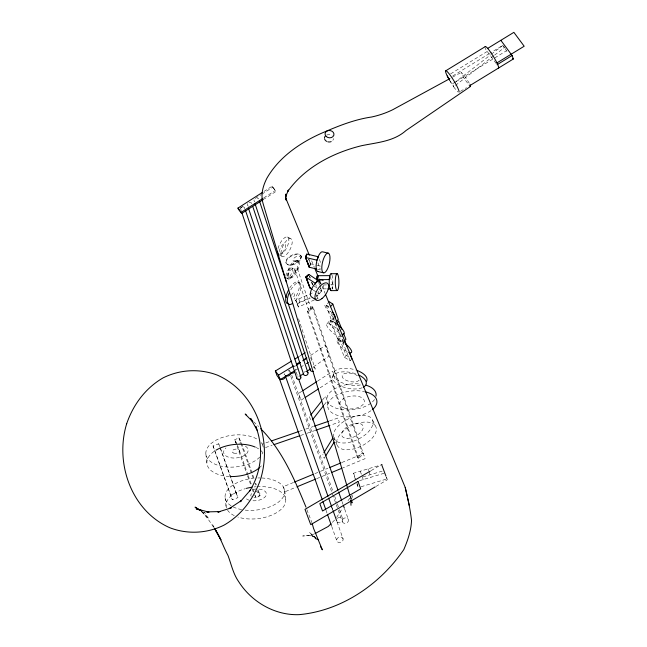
<?xml version="1.0" encoding="UTF-8"?>
<svg xmlns="http://www.w3.org/2000/svg" width="647" height="647" viewBox="0 0 647 647"><rect width="100%" height="100%" fill="white"/><g stroke="black" fill="none" stroke-linecap="round" stroke-linejoin="round"><path stroke-width="0.49" stroke-dasharray="3.23 2.43" d="M320.791 285.934L320.419 288.894L326.961 288.853M330.116 276.552L333.068 284.882L332.566 288.821L330.932 284.195M332.671 377.266L333.383 373.715M309.856 265.513L310.398 263.79L308.659 259.35M309.994 265.529L310.544 263.806L308.975 259.39M351.515 498.797L352.922 495.351M309.064 267.203L310.544 263.806L308.805 259.374M325.255 456.62L324.204 458.335L322.813 454.412M336.602 517.479L342.651 507.976M347.973 500.729L352.178 495.157M322.424 400.089L325.514 396.142L327.22 400.97L328.021 407.933M324.131 404.909L327.22 400.97M327.01 323.832L329.428 320.969M337.564 338.737L330.318 320.783L332.849 317.782L340.104 335.736L337.564 338.737L343.395 342.263L344.665 340.767M351.871 358.77L350.181 360.775L344.495 357.338L337.524 340.071L339.214 338.074L344.083 341.018M350.181 360.775L343.209 343.508L344.9 341.511M344.495 357.338L346.185 355.332L339.214 338.074M335.186 322.829L331.539 320.451L326.088 305.06L329.194 301.696M331.539 320.451L334.645 317.095M317.442 292.84L319.108 293.94L321.761 291.101L319.885 285.796M312.113 306.524L362.328 452.965L363.323 453.66L358.584 458.626L357.589 457.93L307.374 311.498L312.113 306.524L313.116 307.22L365.102 458.674L342.756 467.902M358.584 458.626L308.376 312.194L313.116 307.22M357.589 457.93L362.328 452.965M332.283 522.42L334.96 519.727M469.285 83.212L464.708 76.184L461.279 72.415L463.414 77.341L469.172 85.388M454.291 82.913L490.547 54.882M491.34 54.267L503.164 45.128L490.361 52.957M493.855 55.707L453.652 86.787A12.673 1.739 58.5 0 0 457.955 91.971M494.64 55.092L504.102 47.781L503.471 46.01M294.021 366.873L295.622 365.773M313.374 366.881L329.105 356.085L325.514 345.263L310.026 355.89L311.628 360.419L310.592 359.02M301.923 391.241L298.599 393.392L301.009 400.202L304.333 398.051M317.709 381.01L332.663 371.321L335.073 378.123L319.286 388.354M263.927 191.463L272.298 186.101L275.97 191.455L264.251 198.961M240.045 208.156L244.267 205.455M255.242 198.427L261.056 194.707M261.881 194.181L272.678 187.266L272.298 186.101M263.863 197.788L275.582 190.291M450.644 73.855L489.011 50.377M452.827 75.925L489.512 53.483M455.294 82.056L451.889 84.142L449.358 79.929M456.151 81.538L506.488 50.741A12.673 1.739 58.5 0 0 508.251 53.377M460.462 91.348L466.479 87.66M299.238 356.376L300.936 355.332M295.436 370.327L299.698 367.722M300.548 367.205L303.961 365.118M371.135 470.595L380.703 464.983M376.004 486.407L387.318 479.775L386.308 477.074M452.496 77.195L461.279 72.415M254.004 478.359L241.266 442.394L238.872 437.801L234.052 440.154L236.115 442.936M239.625 443.171L241.266 442.394M255.994 491.566L257.643 490.798L260.037 495.392L255.913 497.325L253.915 493.491M314.717 533.678L312.008 534.899L302.715 536.007L309.46 535.57L316.456 537.681M314.442 299.893L298.421 307.018L295.719 300.305L314.458 291.975M298.421 307.018L297.224 303.322L309.687 297.782M296.916 304.001L310.552 297.943M315.332 299.504L318 298.316L316.812 294.62M293.487 482.492L283.24 486.722L285.02 491.736L296.197 487.118M314.903 473.644L319.561 471.728M320.491 471.339L327.94 468.266M341.907 462.5L363.323 453.66M316.682 478.667L329.719 473.281M220.57 448.541L237.959 497.648L232.289 499.791L213.041 445.92L218.71 443.777L219.64 446.155M230.429 495.028L236.098 492.877L220.045 447.554M261.202 442.605A29.002 15.949 -6.2 0 1 262.261 444.093L269.831 441.48M299.157 431.395L304.834 429.438M305.78 429.115L313.35 426.51M329.436 420.971L337.952 418.043L339.311 422.143L330.795 425.071M265.513 447.538L272.136 445.257M300.523 435.488L306.201 433.539M307.147 433.215L314.717 430.611M355.276 479.241L353.594 473.216L382.361 464.53M362.951 476.928L382.126 471.137M359.417 480.713L385.321 472.892M361.115 486.738L387.003 478.926L386.526 477.203M323.718 284.931L326.525 284.915M331.199 284.89L333.068 284.882M310.398 263.79L316.229 265.157M317.176 265.383L321.923 266.507M317.596 269.225L320.443 269.904M315.615 537.309L310.552 535.077L316.205 538.482M287.373 236.98L290.738 238.654M297.434 260.62A9.47 3.817 -63.5 0 1 293.018 275.282A9.47 3.817 -63.5 0 1 288.028 270.592A9.47 3.817 -63.5 0 1 297.434 260.62L298.542 261.178A9.47 3.817 -63.5 0 1 294.134 275.84A9.47 3.817 -63.5 0 1 289.136 271.15A9.47 3.817 -63.5 0 1 298.542 261.178M279.051 254.789L282.415 256.463M291.708 267.818L293.39 268.651M288.222 277.045L289.33 277.595M297.361 281.914L299.043 282.755M288.344 279.035L286.661 278.194A5.774 2.329 -63.5 0 1 286.192 277.781M203.7 512.198L205.431 513.192L203.7 512.173M330.318 320.783L336.149 324.309L343.395 342.263M337.524 340.071L343.209 343.508M346.185 355.332L350.245 357.791M326.088 305.06L329.008 306.961M314.272 286.144L318.429 288.902M319.262 289.452L321.761 291.101M313.285 290.091L316.609 292.29M316.189 538.32L309.347 532.279L316.351 539.452M307.374 311.498L308.376 312.194M201.896 512.084L208.997 518.587L202.374 511.801M253.608 421.674L258.582 426.527M201.524 511.09L209.143 520.584L213.55 527.184M272.678 187.266L275.97 191.455M496.103 63.414L485.808 49.52A12.673 1.739 58.5 0 1 485.234 47.846M505.186 48.63L506.488 50.741M503.56 45.832L504.749 47.927M450.021 80.867L453.652 86.787L452.714 84.134M214.197 527.499L212.483 524.377L213.874 526.901M236.745 443.559L234.756 439.725L247.154 474.744M316.496 295.299L318 298.316M295.719 300.305L297.224 303.322M301.098 256.075A8.314 4.383 -26.2 0 1 290.616 264.631A8.314 4.383 -26.2 0 1 288.691 257.174A8.314 4.383 -26.2 0 1 301.098 256.075L301.34 256.56A8.314 4.383 -26.2 0 1 290.859 265.124A8.314 4.383 -26.2 0 1 288.934 257.668A8.314 4.383 -26.2 0 1 301.34 256.56M372.672 420.332L376.012 427.117A21.448 11.298 -26.2 0 1 349.946 449.6A21.448 11.298 -26.2 0 1 343.492 431.015A21.448 11.298 -26.2 0 1 376.012 427.117M285.845 262.512L286.087 263.005M335.704 442.16L336.95 444.707M311.644 260.798L314.337 267.324M318.575 277.587L319.731 280.386M320.111 281.316L321.656 285.044M322.036 285.982L325.118 293.439M319.448 281.267L320.548 284.033L319.602 281.251M319.319 281.275L320.411 284.041M236.098 492.877L237.959 497.648M213.041 445.92L232.289 499.791M309.533 276.245L310.212 278.048M311.903 282.561L312.582 284.365M311.773 282.456L312.452 284.259M319.416 259.447L320.977 263.863M317.936 262.836L320.128 269.015M331.337 311.967L334.863 321.931M318.631 282.262L319.569 284.915M386.348 477.065L387.003 478.926M315.356 283.337L316.917 287.753M318.17 291.287L319.108 293.94M309.476 276.204L310.107 277.975M311.668 282.391L312.606 285.044M367.973 468.873L368.636 470.733M368.968 471.663L370.941 477.235M360.274 471.194L363.234 479.564M353.594 473.216L355.899 479.718M356.926 483.891L358.236 487.612L357.039 483.301M334.135 437.259L335.243 440.397M297.256 375.179L295.242 369.477A3.235 2.685 -19.5 0 1 295.364 370.173M341.988 501.498L342.999 504.345M344.681 509.092L348.385 519.541A3.235 2.685 -19.5 0 1 344.536 523.318A3.235 2.685 -19.5 0 1 343.047 518.91A3.235 2.685 -19.5 0 1 348.385 519.541M309.444 416.652L311.15 421.48M291.74 375.074L332.995 491.566M334.677 496.306L337.022 502.937M337.354 503.884L339.036 508.615M339.368 509.561L342.724 519.031M290.802 376.328L332.17 493.143M332.509 494.098L337.888 509.294M338.227 510.24L342.263 521.636M331.676 506.714L332.679 509.553M337.047 521.886L343.096 538.951A3.284 2.725 -19.5 0 1 338.834 542.493A3.284 2.725 -19.5 0 1 337.831 537.867A3.284 2.725 -19.5 0 1 343.096 538.951M331.571 506.924L332.574 509.763M325.999 510.24L327.01 513.087M331.709 526.359L336.747 540.585M255.678 483.091L256.349 484.983M258.024 489.714L260.037 495.392A4.788 2.548 -6.5 0 1 253.956 497.454M238.872 437.801L253.616 479.435M254.958 483.228L255.63 485.121M237.481 445.273L247.874 474.607M248.205 475.553L251.562 485.015M252.896 488.8L253.907 491.639M255.242 495.424L255.913 497.325M247.486 475.691L250.842 485.153M252.176 488.938L253.519 492.723M218.71 443.777L219.713 446.608M297.353 268.642L311.029 308.538M294.781 269.589L308.465 309.484M306.872 509.674L311.959 522.687M298.574 318.801L315.065 368.483M262.261 444.093L263.353 447.368M298.817 298.93L300.006 302.626M350.027 496.12L350.892 499.023M351.216 499.209L350.593 496.435L350.731 499.387M284.745 490.701L285.731 499.338M225.099 497.608L226.086 506.245M205.859 453.87L206.886 463.26M323.88 285.173A10.109 4.772 -56.5 0 1 316.148 296.431M331.984 275.064A8.468 1.82 89.7 0 1 331.903 289.71M257.118 492.375A4.788 2.548 -6.5 0 1 260.037 495.392M251.238 496.37A4.788 2.548 -6.5 0 1 253.478 492.779M254.781 201.872A2.531 2.127 -18.4 0 1 254.101 199.858M257.126 198.022A2.531 2.127 -18.4 0 1 258.654 198.872M248.521 206.207A2.305 1.941 -18.4 0 1 247.639 203.603M249.006 202.543A2.305 1.941 -18.4 0 1 251.812 203.651M242.665 206.846A2.087 1.755 -18.4 0 1 244.687 208.884M241.695 210.267A2.087 1.755 -18.4 0 1 240.935 209.701M240.716 209.288A2.087 1.755 -18.4 0 1 242.132 206.967M297.798 376.311A2.087 1.755 -18.4 0 1 298.291 376.085M304.155 372.276A2.305 1.941 -18.4 0 1 305.748 371.54M313.277 367.14A2.531 2.127 -18.4 0 1 314.458 370.634M283.993 374.192A3.284 2.725 -19.5 0 1 284.615 374.613M284.615 374.33A3.235 2.685 -19.5 0 1 284.502 373.634M288.465 370.553A3.235 2.685 -19.5 0 1 290.414 371.613M289.452 372.203A3.235 2.685 -19.5 0 1 289.104 370.165M337.386 518.401A3.235 2.685 -19.5 0 1 342.069 518.053A3.235 2.685 -19.5 0 1 341.519 522.121A3.235 2.685 -19.5 0 1 336.925 521.757M374.532 399.506A24.732 12.851 -6.6 0 1 371.499 402.725M370.852 403.227A24.732 12.851 -6.6 0 1 338.332 408.864A24.732 12.851 -6.6 0 1 329.501 392.923A24.732 12.851 -6.6 0 1 360.225 384.051M333.415 437.202A21.448 11.298 -26.2 0 1 360.492 415.35A21.448 11.298 -26.2 0 1 365.806 434.307A21.448 11.298 -26.2 0 1 333.609 437.922M360.436 384.941A17.105 8.047 11.4 0 1 333.569 375.608A17.105 8.047 11.4 0 1 355.624 369.971M333.423 138.515A4.48 3.656 7.6 0 1 332.817 140.318M326.735 135.037A4.48 3.656 7.6 0 1 332.121 135.862M262.908 452.326A29.002 15.949 -6.2 0 1 262.1 454M259.722 457.097A29.002 15.949 -6.2 0 1 217.125 465.023A29.002 15.949 -6.2 0 1 214.303 441.205A29.002 15.949 -6.2 0 1 257.635 439.507M245.407 446.179A12.317 6.777 -6.2 0 1 244.412 455.431A12.317 6.777 -6.2 0 1 227.841 456.936A12.317 6.777 -6.2 0 1 225.949 447.95M261.348 465.832A29.002 15.949 -6.2 0 1 260.094 467.134M229.475 476.483A29.002 15.949 -6.2 0 1 214.456 451.169M256.163 447.506A29.002 15.949 -6.2 0 1 258.663 448.897M260.102 449.932A29.002 15.949 -6.2 0 1 262.795 452.722M339.384 332.728A9.705 2.806 40.2 0 1 329.097 322.416A9.705 2.806 40.2 0 1 337.176 324.228M290.778 289.832A11.945 4.812 -63.5 0 1 300.823 284.712A11.945 4.812 -63.5 0 1 294.207 302.012M289.621 288.117A11.945 4.812 -63.5 0 1 298.954 283.362A11.945 4.812 -63.5 0 1 294.296 299.084M278 248.545A9.842 3.963 -63.5 0 1 285.667 237.158A9.842 3.963 -63.5 0 1 288.141 244.242A9.842 3.963 -63.5 0 1 280.183 254.797M291.441 295.444A3.421 1.375 -63.5 0 1 294.652 292.873A3.421 1.375 -63.5 0 1 292.897 298.024M341.446 336.691A9.705 2.806 40.2 0 1 331.127 331.256A9.705 2.806 40.2 0 1 327.552 323.654A9.705 2.806 40.2 0 1 338.494 330.415M256.94 486.69A30.029 15.957 -6.5 0 1 284.073 505.857A30.029 15.957 -6.5 0 1 237.886 517.058M234.279 515.627A30.029 15.957 -6.5 0 1 227.59 510.232M226.442 507.879A30.029 15.957 -6.5 0 1 245.448 488.631M254.012 486.948A30.029 15.957 -6.5 0 1 255.961 486.754M333.197 316.949A8.508 1.488 52 0 1 325.101 306.209A8.508 1.488 52 0 1 329.752 308.57M259.148 489.108A10.95 5.815 -6.5 0 1 265.82 496.014A10.95 5.815 -6.5 0 1 251.926 500.721M249.394 500.244A10.95 5.815 -6.5 0 1 245.714 498.247M253.527 489.334A10.95 5.815 -6.5 0 1 256.366 489.019M261.76 477.987A30.029 15.957 -6.5 0 1 283.507 496.508A30.029 15.957 -6.5 0 1 244.331 510.014M241.646 509.601A30.029 15.957 -6.5 0 1 225.625 493.386A30.029 15.957 -6.5 0 1 253.026 478.311M257.918 477.955A30.029 15.957 -6.5 0 1 259.859 477.939M347.148 351.62A9.39 2.717 40.2 0 1 337.063 341.656A9.39 2.717 40.2 0 1 344.689 343.185M285.885 276.026A5.774 2.329 -63.5 0 1 290.018 268.23A5.774 2.329 -63.5 0 1 292.193 271.635A5.774 2.329 -63.5 0 1 287.3 278.25M370.974 410.691A24.732 12.851 -6.6 0 1 337.653 415.423A24.732 12.851 -6.6 0 1 331.531 398.641A24.732 12.851 -6.6 0 1 363.962 391.475M362.134 387.771A17.105 8.047 11.4 0 1 339.626 385.515A17.105 8.047 11.4 0 1 334.936 374.031A17.105 8.047 11.4 0 1 356.546 374.087M359.15 380.145A8.888 4.181 11.4 0 1 346.646 380.557A8.888 4.181 11.4 0 1 344.042 373.772A8.888 4.181 11.4 0 1 357.451 375.713M329.849 311.134L330.471 311.692L329.889 311.126M286.33 254.716A9.842 3.963 -63.5 0 0 291.579 239.277A9.842 3.963 -63.5 0 0 281.817 248.691A9.842 3.963 -63.5 0 0 286.33 254.716M295.501 261.428A4.1 2.159 -26.2 0 0 300.491 257.126A4.1 2.159 -26.2 0 0 294.264 257.878A4.1 2.159 -26.2 0 0 295.501 261.428M282.48 252.524A5.475 2.208 -63.5 0 0 285.238 243.984A5.475 2.208 -63.5 0 0 279.795 249.459A5.475 2.208 -63.5 0 0 282.48 252.524M233.713 453.078A3.809 2.095 -6.2 0 0 239.657 451.072A3.809 2.095 -6.2 0 0 234.263 449.406A3.809 2.095 -6.2 0 0 233.713 453.078M309.129 310.107A1.367 1.157 -18.9 0 0 311.094 308.829A1.367 1.157 -18.9 0 0 309.015 308.093A1.367 1.157 -18.9 0 0 309.129 310.107M295.453 270.211A1.367 1.157 -18.9 0 0 297.41 268.934A1.367 1.157 -18.9 0 0 295.339 268.198A1.367 1.157 -18.9 0 0 295.453 270.211M290.6 278.153A5.774 2.329 -63.5 0 0 293.859 269.063A5.774 2.329 -63.5 0 0 288.141 274.304A5.774 2.329 -63.5 0 0 290.6 278.153M344.463 408.12A12.317 6.405 -6.6 0 0 364.245 402.426A12.317 6.405 -6.6 0 0 347.682 396.837A12.317 6.405 -6.6 0 0 344.463 408.12M347.148 438.359A11.63 6.13 -26.2 0 0 363.218 427.166A11.63 6.13 -26.2 0 0 346.929 426.98A11.63 6.13 -26.2 0 0 347.148 438.359"/><path stroke-width="0.97" d="M317.734 281.494C316.537 280.313 316.715 272.605 317.992 277.579M317.256 275.743L317.143 279.641L317.798 281.494L317.143 279.641L317.637 275.703L329.792 275.63L329.291 279.569L317.006 279.658M318.478 256.794L307.099 254.093L305.619 257.482L309.444 267.243L305.481 257.466L306.71 254.045L305.619 257.482L309.064 267.203L316.65 268.998M288.295 190.315L285.691 196.623L285.901 194.068L286.063 200.069L285.659 198.273M318.106 257.643L316.998 260.183L305.481 257.466M288.384 190.064L287.81 191.366C305.004 167.152 333.197 152.652 361.519 145.721C376.91 142.477 393.594 141.604 406.001 130.532L470.442 86.48L470.029 84.62M323.864 452.698L332.801 438.181M325.781 455.771L334.192 442.103M310.681 415.075L321.802 400.873M312.388 419.903L323.516 405.701M336.78 323.557L338.68 321.308L337.014 320.297M342.045 335.971L343.856 333.828M344.665 340.767L345.935 339.263L343.759 333.876M330.358 306.767L332.833 304.082L329.194 301.696M335.809 322.157L338.284 319.472L332.833 304.082M306.201 277.28L308.854 274.441L318 280.499L315.356 283.337L306.201 277.28L309.962 287.891L312.452 289.541M330.949 523.763L328.272 526.456L315.623 533.265M305.764 276.948L308.854 274.441L305.894 277.053L309.962 287.891L305.894 277.053M296.423 365.223L300.426 362.482M302.828 360.832L306.824 358.09M300.127 375.972L303.443 373.699A2.305 1.941 -18.4 0 0 306.945 375.09A2.305 1.941 -18.4 0 0 306.888 371.685M306.751 371.427L310.067 369.154M302.756 390.699L316.876 381.552M305.166 397.509L318.461 388.896M263.41 199.494L241.646 213.429L238.355 209.24L237.975 208.075L262.245 192.531M241.646 213.429L241.258 212.265L263.022 198.33M445.896 70.709L485.46 46.503M487.482 48.501L513.872 32.35L524.175 46.236L496.961 62.888M497.074 64.716L512.109 55.521L500.843 40.324M469.916 85.558L513.338 58.99L512.109 55.521M294.579 370.852L280.094 379.716L276.973 375.511L275.371 370.982L291.562 361.066M294.975 358.98L298.38 356.901M301.793 354.815L305.198 352.728M280.094 379.716L278.485 375.187L293.835 365.798M296.391 364.237L299.796 362.15M303.208 360.064L306.613 357.977M306.516 363.549L308.223 362.506M370.262 471.105L305.004 509.343L310.746 524.644L375.139 486.916M449.867 78.627L392.786 109.699C386.057 113.007 378.964 115.409 371.645 117.002C354.467 119.469 338.324 126.011 322.489 132.821C300.354 142.51 279.189 156.906 266.904 178.208C262.884 186.069 260.466 194.868 263.094 203.603L349.736 495.149M294.417 482.104L313.043 474.413M329.8 467.498L340.977 462.88M297.127 486.738L315.752 479.047M331.579 472.512L341.826 468.282M271.724 440.833L298.21 431.719M314.296 426.179L328.49 421.302M274.029 444.61L299.577 435.819M315.663 430.279L329.849 425.402M331.078 273.721L337.152 273.681M327.892 288.853L330.698 288.829M330.989 290.632L337.063 290.592A8.468 1.82 89.7 0 0 338.704 278.283A8.468 1.82 89.7 0 0 335.558 277.539A8.468 1.82 89.7 0 0 337.063 290.592M208.229 512.076L206.579 511.898L220.093 511.567L217.861 512.109L231.189 507.911L229.281 508.566L241.444 500.535L240.288 501.74L250.462 490.014L249.791 490.927C261.687 471.712 263.839 447.473 255.759 426.397L256.689 428.88M328.45 253.212A10.142 3.461 -76.6 0 0 321.834 266.629A10.142 3.461 -76.6 0 0 327.374 269.168A10.142 3.461 -76.6 0 0 328.45 253.212L322.764 251.861A10.142 3.461 -76.6 0 0 316.69 261.477A10.142 3.461 -76.6 0 0 318.55 271.489M317.637 271.441L323.322 272.791M209.062 512.165L196.17 508.825L198.702 509.634M200.238 510.159L195.054 507.127L199.85 510.394M317.014 538.967L318.623 539.938L316.998 538.862M469.948 86.164L470.442 86.48M315.93 299.86L311.353 296.836A10.109 4.772 -56.5 0 1 313.714 285.343A10.109 4.772 -56.5 0 1 323.112 280.442M246.539 415.334L245.189 414.023L252.67 421.715M260.684 428.686C282.262 450.336 294.498 479.298 305.999 507.135M201.71 511.122L200.392 509.763L201.524 511.09M237.975 208.075L241.258 212.265M252.112 420.429L250.567 418.423L257.296 430.506M275.371 370.982L278.485 375.187M215.03 529.489L220.967 539.857L214.796 528.583M459.079 92.084A12.673 1.739 58.5 0 0 450.126 75.125A12.673 1.739 58.5 0 0 447.231 75.942L449.56 80.042M449.358 79.929L447.231 75.942M320.419 546.303L322.343 549.804L313.544 528.389L312.218 523.633M215.475 529.836C220.546 537.972 223.441 547.071 227.979 555.449C231.327 564.37 233.155 573.84 238.751 581.766C251.586 601.961 274.943 615.572 299.124 614.65C341.592 610.784 380.024 584.411 403.801 549.61C407.731 540.366 411.193 530.556 411.524 520.439C410.271 509.278 407.796 498.344 405.216 487.434L325.506 294.377M285.456 197.375L309.331 255.201M314.725 268.262L318.187 276.657M338.68 321.308L341.948 329.388M344.9 341.511L346.735 346.048M349.299 352.413L351.871 358.77M381.576 464.473L385.968 476.176M298.607 378.972L337.952 490.094M338.632 491.995L341.656 500.543M343.339 505.291L344.35 508.146M285.335 375.842L327.98 496.281M328.652 498.174L331.676 506.714M333.019 510.507L336.715 520.932M322.311 499.808L278.986 377.476A3.284 2.725 -19.5 0 0 282.318 379.417A3.284 2.725 -19.5 0 0 285.376 376.562M322.982 501.708L325.667 509.294M327.681 514.98L331.377 525.413M259.552 201.274L286.516 282.488M255.072 203.837L286.16 297.474M288.069 303.208L310.277 370.092M252.767 206.514L307.972 372.769M248.707 208.941L303.597 374.241M245.625 210.825L300.823 377.08M241.994 213.122L296.819 378.244M351.175 499.994L352.041 502.897L351.418 500.131M409.341 505.687L405.216 487.434M350.771 500.366L350.998 505.283M331.458 290.454A8.468 1.82 89.7 0 1 329.218 281.744A8.468 1.82 89.7 0 1 331.547 274.118M300.612 376.675A2.087 1.755 -18.4 0 1 299.149 379.482A2.087 1.755 -18.4 0 1 296.86 377.492M299.852 376.101A2.087 1.755 -18.4 0 1 300.281 376.336M313.35 371.305A2.531 2.127 -18.4 0 1 310.253 368.976M290.859 372.931A3.235 2.685 -19.5 0 1 288.926 375.672A3.235 2.685 -19.5 0 1 285.456 375.462M294.951 371.588A3.235 2.685 -19.5 0 1 290.624 373.068M331.183 141.588A4.48 3.656 7.6 0 1 327.794 141.798M326.719 141.378A4.48 3.656 7.6 0 1 324.64 139.065M324.487 138.102A4.48 3.656 7.6 0 1 325.093 136.299M259.39 467.773A29.002 15.949 -6.2 0 1 230.389 476.524M215.969 450.199A29.002 15.949 -6.2 0 1 255.258 447.093M337.176 324.228A9.705 2.806 40.2 0 1 342.967 334.014M485.121 46.81A12.673 1.739 58.5 0 1 493.192 56.152A12.673 1.739 58.5 0 1 498.303 68.194M513.338 58.99A12.673 1.739 58.5 0 1 512.553 58.562M292.428 303.524A11.945 4.812 -63.5 0 1 289.355 292.606M287.672 303.637A11.945 4.812 -63.5 0 1 288.716 289.67M278.21 254.166A9.842 3.963 -63.5 0 1 277.571 251.319M332.477 312.024A8.508 1.488 52 0 1 335 318.154M246.361 488.38A30.029 15.957 -6.5 0 1 252.079 487.207M345.959 344.196A9.39 2.717 40.2 0 1 351.556 350.909A9.39 2.717 40.2 0 1 348.822 352.397M364.9 391.678A24.732 12.851 -6.6 0 1 372.3 409.697M365.887 385.167A24.732 12.851 -6.6 0 1 376.004 396.101M358.859 375.074A17.105 8.047 11.4 0 1 363.477 387.132M357.265 370.537A17.105 8.047 11.4 0 1 366.55 381.35M126.691 423.72C114.648 462.815 131.171 510.766 169.894 527.782C187.598 534.535 207.242 533.508 224.185 525.049C241.703 514.907 254.093 498.214 260.579 479.201C272.622 440.106 256.099 392.155 217.376 375.139C199.672 368.394 180.028 369.413 163.084 377.88C145.567 388.014 133.169 404.707 126.691 423.72M358.009 481.449L319.844 503.633L322.529 511.009L360.686 488.825L358.009 481.449M321.915 298.615A10.109 4.772 -56.5 0 0 327.689 283.467A10.109 4.772 -56.5 0 0 315.817 292.913A10.109 4.772 -56.5 0 0 321.915 298.615M326.347 136.598A4.48 3.656 7.6 0 0 333.82 135.296A4.48 3.656 7.6 0 0 328.369 130.557A4.48 3.656 7.6 0 0 326.347 136.598"/></g></svg>
